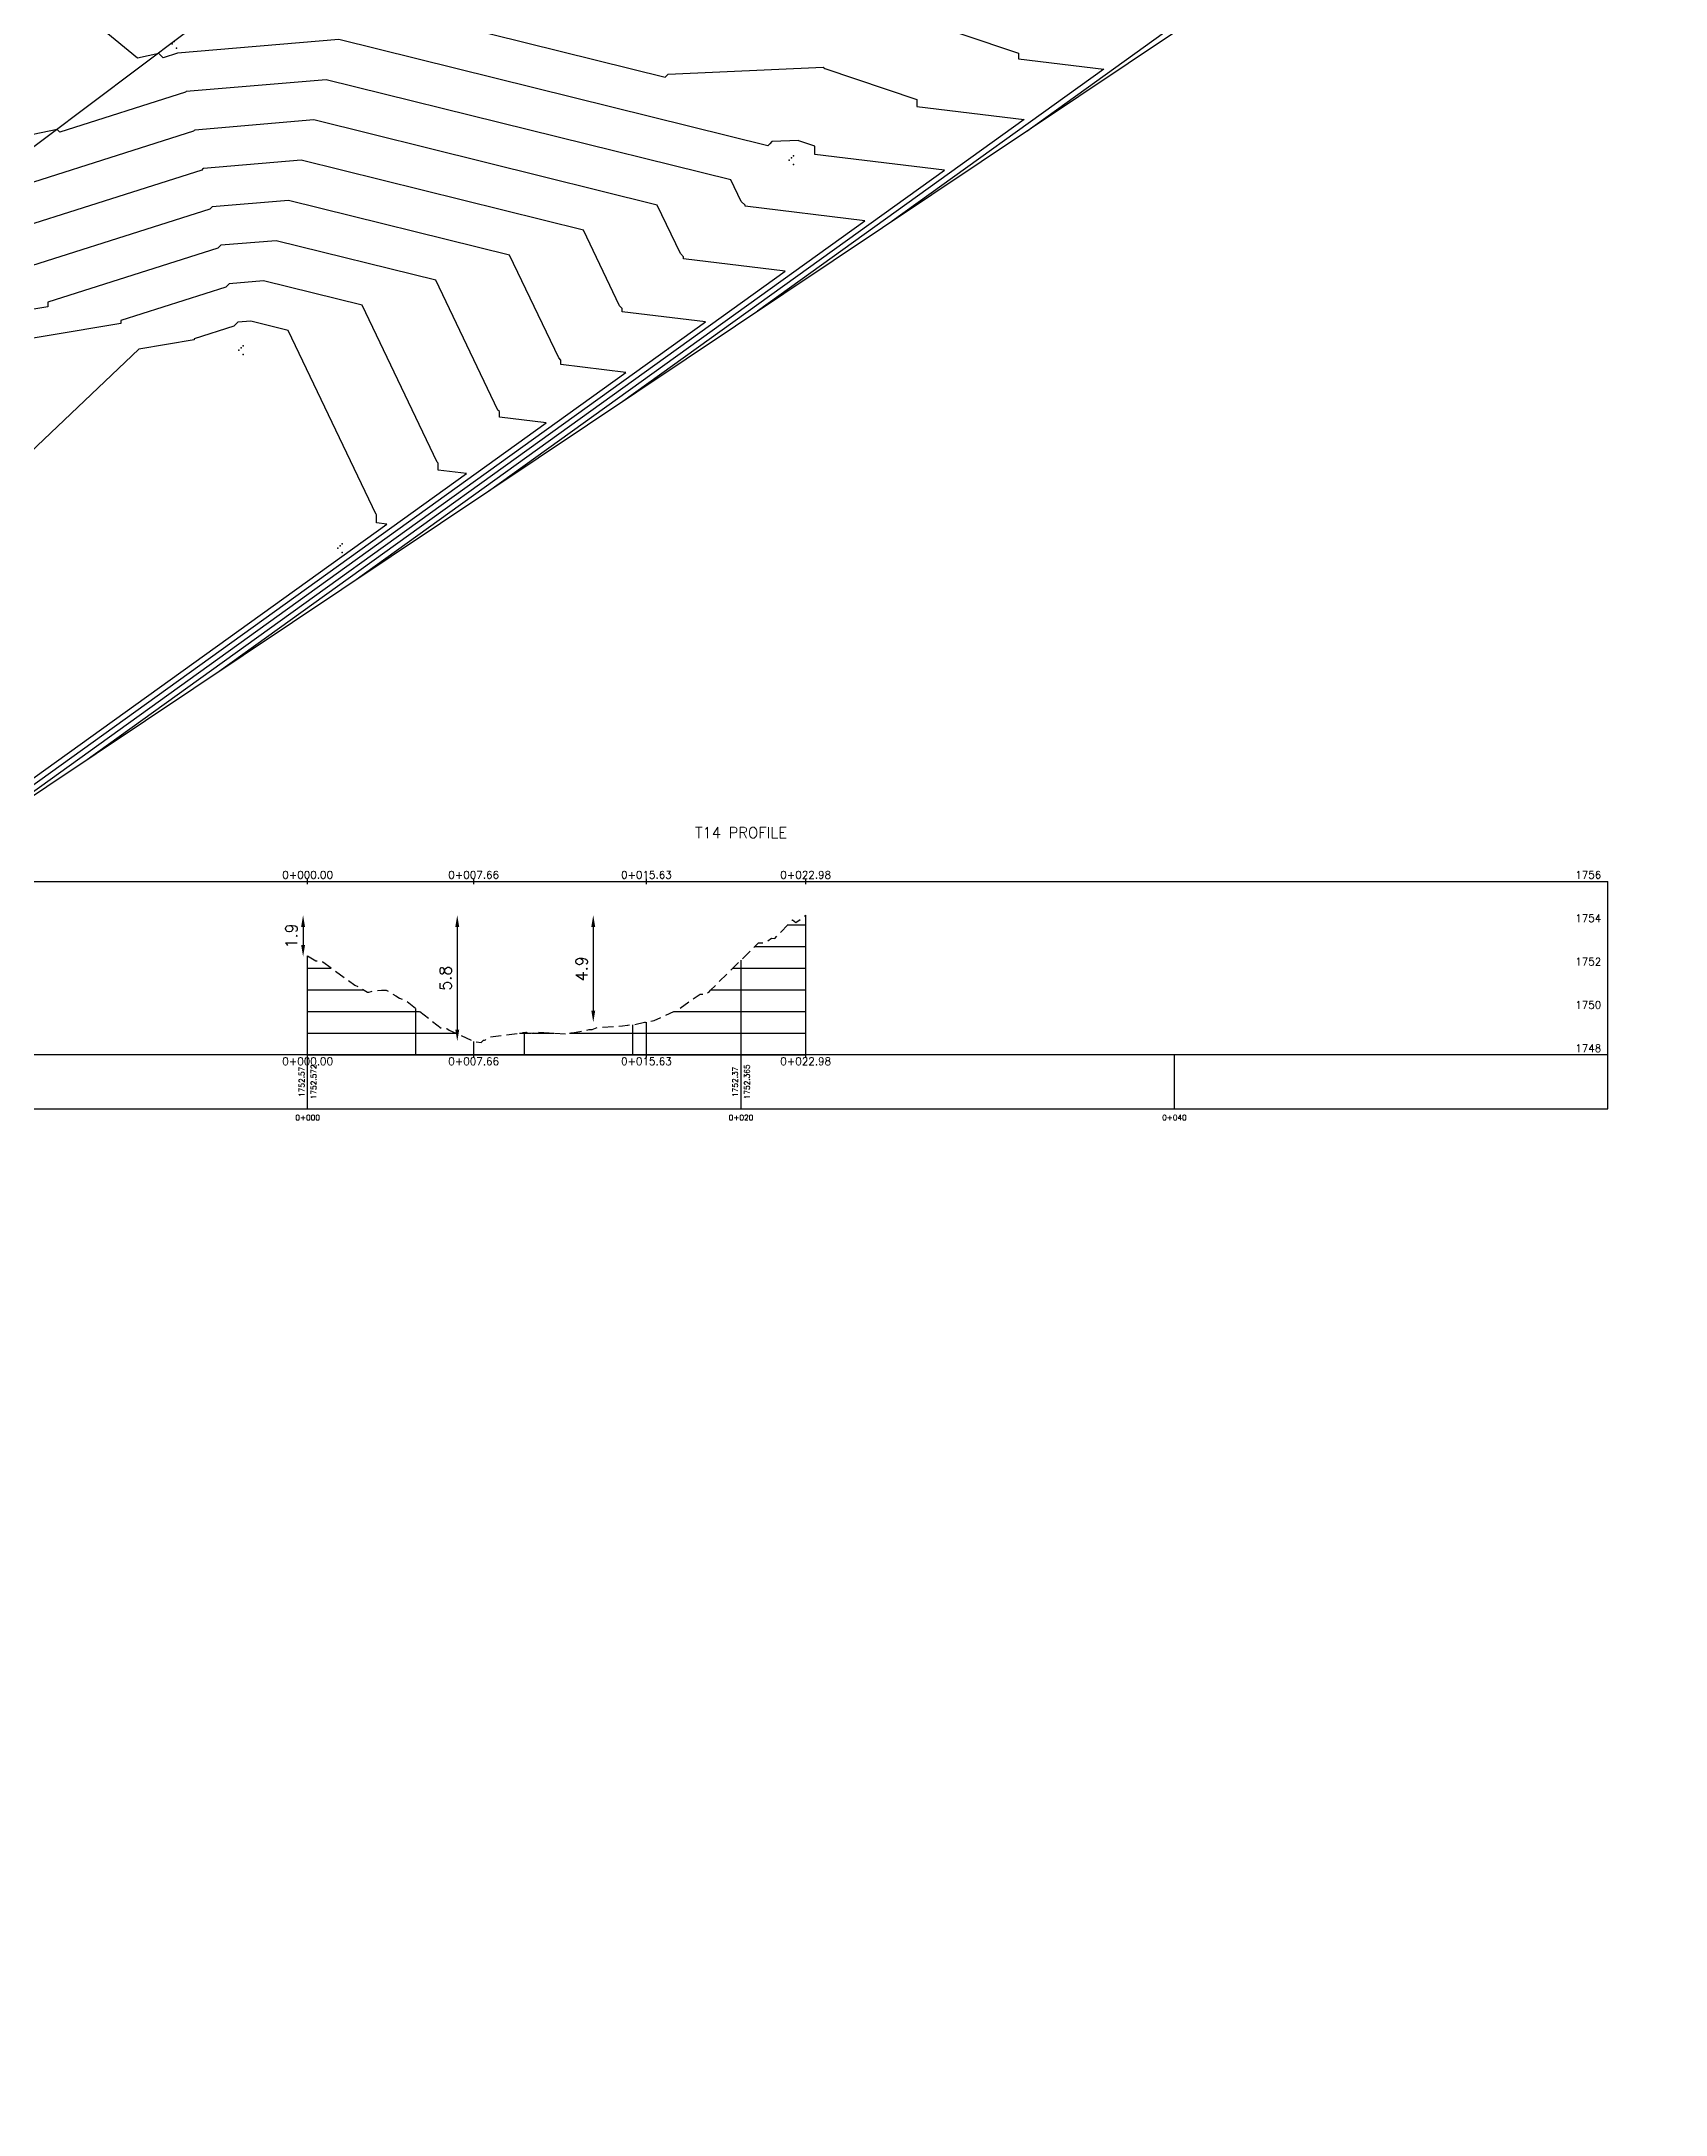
# Model space of a CAD drawing. Header units: metres. Extents: x 419582 to 423558, y 4805372 to 4807539.
# Drawn here: x 422514 to 422589, y 4806945.4 to 4807041.1 of the extents above; entities that cross this region are included whole.
import ezdxf

# ---------------------------------------------------------------- set-up
doc = ezdxf.new("R2010")
doc.units = ezdxf.units.M
doc.linetypes.add('DASHED', pattern=[0.75, 0.5, -0.25])
for name, color, linetype in [('C-ROAD-PROF', 1, 'DASHED'), ('C-ROAD-PROF-GRID-GEOM', 5, 'Continuous'), ('C-ROAD-PROF-GRID-MAJR', 8, 'Continuous'), ('C-ROAD-PROF-GRID-MINR', 8, 'Continuous'), ('C-ROAD-PROF-TEXT', 11, 'Continuous'), ('C-ROAD-PROF-TICK', 7, 'Continuous'), ('C-ROAD-PROF-TITL', 11, 'Continuous'), ('C-ROAD-PROF-TTLB', 5, 'Continuous'), ('C-TINN', 4, 'Continuous'), ('C-TINN-BNDY', 110, 'Continuous'), ('C-TOPO-MAJR', 9, 'Continuous'), ('C-TOPO-MINR', 8, 'Continuous')]:
    doc.layers.add(name, color=color, linetype=linetype)
doc.styles.get("Standard").update_dxf_attribs({"font": 'simplex.shx'})
doc.dimstyles.new('TFO75', dxfattribs={"dimscale": 3, "dimtxt": 0.18, "dimasz": 0.18, "dimexe": 0.18, "dimexo": 0.0625, "dimgap": 0.09, "dimtad": 1, "dimdec": 1, "dimzin": 0, "dimdsep": 46, "dimtxsty": 'Standard', "dimcen": 0.09, "dimse1": 1, "dimse2": 1, "dimclrd": 3, "dimclre": 3, "dimclrt": 1, "dimadec": 4, "dimazin": 0, "dimtfac": 1, "dimtdec": 1, "dimtmove": 0, "dimatfit": 3, "dimfxl": 1, "dimtolj": 1, "dimtzin": 0, "dimarcsym": 0})

# ---------------------------------------------------------------- blocks, each defined once
blk = doc.blocks.new('*D32')
at = {"color": 3, "lineweight": -2, "transparency": 16777216}
blk.add_line((422539.516, 4807000.21), (422539.516, 4806996.347), dxfattribs=at)
at = {"color": 3, "transparency": 16777216}
for points in [[(422539.426, 4807000.21), (422539.606, 4807000.21), (422539.516, 4807000.75)], [(422539.426, 4806996.347), (422539.606, 4806996.347), (422539.516, 4806995.807)]]:
    blk.add_solid(points, dxfattribs=at)
at = {"layer": 'Defpoints', "color": 0, "transparency": 16777216}
for p in [(422546.735, 4807000.75), (422539.516, 4806995.807), (422541.969, 4806995.807)]:
    blk.add_point(p, dxfattribs=at)
at = {"color": 1, "transparency": 16777216, "insert": (422538.976, 4806998.278), "char_height": 0.54, "attachment_point": 5, "rotation": 90}
blk.add_mtext('\\A1;4.9', dxfattribs=at)
blk = doc.blocks.new('*D33')
at = {"color": 3, "lineweight": -2, "transparency": 16777216}
blk.add_line((422533.24, 4807000.21), (422533.24, 4806995.468), dxfattribs=at)
at = {"color": 3, "transparency": 16777216}
for points in [[(422533.15, 4807000.21), (422533.33, 4807000.21), (422533.24, 4807000.75)], [(422533.15, 4806995.468), (422533.33, 4806995.468), (422533.24, 4806994.928)]]:
    blk.add_solid(points, dxfattribs=at)
at = {"layer": 'Defpoints', "color": 0, "transparency": 16777216}
for p in [(422546.735, 4807000.75), (422533.24, 4806994.928), (422533.998, 4806994.928)]:
    blk.add_point(p, dxfattribs=at)
at = {"color": 1, "transparency": 16777216, "insert": (422532.7, 4806997.839), "char_height": 0.54, "attachment_point": 5, "rotation": 90}
blk.add_mtext('\\A1;5.8', dxfattribs=at)
blk = doc.blocks.new('*D34')
at = {"color": 3, "lineweight": -2, "transparency": 16777216}
blk.add_line((422526.125, 4807000.21), (422526.125, 4806999.372), dxfattribs=at)
at = {"color": 3, "transparency": 16777216}
for points in [[(422526.035, 4807000.21), (422526.215, 4807000.21), (422526.125, 4807000.75)], [(422526.035, 4806999.372), (422526.215, 4806999.372), (422526.125, 4806998.832)]]:
    blk.add_solid(points, dxfattribs=at)
at = {"layer": 'Defpoints', "color": 0, "transparency": 16777216}
for p in [(422546.735, 4807000.75), (422526.125, 4806998.832), (422526.335, 4806998.832)]:
    blk.add_point(p, dxfattribs=at)
at = {"color": 1, "transparency": 16777216, "insert": (422525.585, 4806999.791), "char_height": 0.54, "attachment_point": 5, "rotation": 90}
blk.add_mtext('\\A1;1.9', dxfattribs=at)

msp = doc.modelspace()

# ---------------------------------------------------------------- linework, layer by layer
at = {"color": 31, "lineweight": 30, "true_color": 0xffbd7a, "elevation": 1718.013}
msp.add_lwpolyline([(423449.834, 4807399.592), (423130.593, 4807500.114), (421950.92, 4806612.998), (421795.045, 4806430.988), (421305.015, 4806147.038), (421305.015, 4806147.038), (420630.083, 4805770.97), (419765.157, 4805549.54), (419617.356, 4805580.088)], dxfattribs=at)
at = {"layer": 'C-ROAD-PROF', "color": 1, "linetype": 'DASHED', "lineweight": -3, "flags": 128}
msp.add_lwpolyline([(422526.335, 4806998.881), (422526.708, 4806998.645), (422526.891, 4806998.655), (422527.029, 4806998.599), (422528.505, 4806997.522), (422528.646, 4806997.464), (422529.103, 4806997.199), (422529.154, 4806997.199), (422529.269, 4806997.235), (422529.365, 4806997.266), (422529.75, 4806997.286), (422529.953, 4806997.29), (422530.407, 4806997.026), (422530.579, 4806996.913), (422530.868, 4806996.8), (422532.492, 4806995.536), (422532.751, 4806995.518), (422532.86, 4806995.451), (422533.998, 4806994.928), (422534.339, 4806994.873), (422534.444, 4806994.982), (422534.489, 4806994.987), (422534.535, 4806994.992), (422534.717, 4806995.129), (422536.32, 4806995.337), (422536.403, 4806995.347), (422536.413, 4806995.348), (422536.491, 4806995.299), (422536.579, 4806995.299), (422536.655, 4806995.299), (422536.872, 4806995.357), (422536.893, 4806995.358), (422536.915, 4806995.36), (422538.244, 4806995.273), (422538.431, 4806995.312), (422538.494, 4806995.318), (422538.559, 4806995.324), (422539.332, 4806995.472), (422539.429, 4806995.477), (422539.45, 4806995.478), (422539.473, 4806995.48), (422539.709, 4806995.572), (422540.86, 4806995.645), (422541.095, 4806995.678), (422541.106, 4806995.679), (422541.118, 4806995.68), (422541.324, 4806995.687), (422541.886, 4806995.811), (422541.969, 4806995.807), (422542.034, 4806995.839), (422542.334, 4806995.884), (422543.234, 4806996.309), (422543.327, 4806996.309), (422544.168, 4806996.924), (422544.356, 4806997.042), (422544.447, 4806997.099), (422544.642, 4806997.099), (422544.702, 4806997.099), (422544.741, 4806997.101), (422544.841, 4806997.202), (422544.873, 4806997.233), (422544.931, 4806997.29), (422547.144, 4806999.473), (422547.326, 4806999.471), (422547.436, 4806999.474), (422547.745, 4806999.691), (422547.891, 4806999.681), (422548.714, 4807000.534), (422548.869, 4807000.406), (422549.32, 4807000.75)], dxfattribs=at)
at = {"layer": 'C-ROAD-PROF-GRID-GEOM', "color": 5, "linetype": 'Continuous', "lineweight": -3}
for p, q in [((422549.32, 4806994.309), (422549.32, 4807000.75)), ((422526.335, 4806994.309), (422526.335, 4806998.881)), ((422541.969, 4806994.309), (422541.969, 4806995.807)), ((422533.998, 4806994.309), (422533.998, 4806994.928))]:
    msp.add_line(p, q, dxfattribs=at)
at = {"layer": 'C-ROAD-PROF-GRID-MAJR', "color": 8, "linetype": 'Continuous', "lineweight": -3}
for p, q in [((422548.496, 4807000.309), (422549.32, 4807000.309)), ((422526.335, 4806994.309), (422526.335, 4806998.881)), ((422526.335, 4806998.309), (422527.427, 4806998.309)), ((422545.964, 4806998.309), (422549.32, 4806998.309)), ((422546.335, 4806994.309), (422546.335, 4806998.674)), ((422526.335, 4806996.309), (422531.499, 4806996.309)), ((422543.234, 4806996.309), (422549.32, 4806996.309)), ((422526.335, 4806994.309), (422549.32, 4806994.309))]:
    msp.add_line(p, q, dxfattribs=at)
at = {"layer": 'C-ROAD-PROF-GRID-MINR', "color": 8, "linetype": 'Continuous', "lineweight": -3}
for p, q in [((422546.978, 4806999.309), (422549.32, 4806999.309)), ((422526.335, 4806997.309), (422528.913, 4806997.309)), ((422544.95, 4806997.309), (422549.32, 4806997.309)), ((422531.335, 4806994.309), (422531.335, 4806996.437)), ((422526.335, 4806995.309), (422533.169, 4806995.309)), ((422536.107, 4806995.309), (422536.475, 4806995.309)), ((422536.335, 4806994.309), (422536.335, 4806995.339)), ((422536.692, 4806995.309), (422537.689, 4806995.309)), ((422538.415, 4806995.309), (422549.32, 4806995.309)), ((422541.335, 4806994.309), (422541.335, 4806995.69))]:
    msp.add_line(p, q, dxfattribs=at)
at = {"layer": 'C-ROAD-PROF-TEXT', "color": 11, "linetype": 'Continuous', "lineweight": -3}
for p, q in [((422526.335, 4807002.184), (422526.335, 4807002.434)), ((422533.998, 4807002.184), (422533.998, 4807002.434)), ((422541.969, 4807002.184), (422541.969, 4807002.434)), ((422549.32, 4807002.184), (422549.32, 4807002.434)), ((422526.335, 4806994.184), (422526.335, 4806994.434)), ((422533.998, 4806994.184), (422533.998, 4806994.434)), ((422541.969, 4806994.184), (422541.969, 4806994.434)), ((422549.32, 4806994.184), (422549.32, 4806994.434))]:
    msp.add_line(p, q, dxfattribs=at)
at = {"layer": 'C-ROAD-PROF-TICK', "color": 7, "linetype": 'Continuous', "lineweight": -3}
for p, q in [((422526.335, 4806991.809), (422526.335, 4806994.309)), ((422546.335, 4806991.809), (422546.335, 4806994.309)), ((422566.335, 4806991.809), (422566.335, 4806994.309))]:
    msp.add_line(p, q, dxfattribs=at)
at = {"layer": 'C-ROAD-PROF-TTLB', "color": 5, "linetype": 'Continuous', "lineweight": -3}
for p in [(422506.335, 4807002.309), (422586.335, 4806994.309)]:
    msp.add_line(p, (422586.335, 4807002.309), dxfattribs=at)
msp.add_3dface([(422506.335, 4806991.809), (422586.335, 4806991.809), (422586.335, 4806994.309), (422506.335, 4806994.309)], dxfattribs=at)
at = {"layer": 'C-TINN', "color": 4, "linetype": 'Continuous', "lineweight": -3}
for p in [(422520.08, 4807040.96, 1746.87), (422520.18, 4807041.06, 1746.87), (422520.28, 4807040.76, 1746.87), (422548.56, 4807035.59, 1747.21), (422548.66, 4807035.69, 1747.21), (422548.76, 4807035.79, 1747.21), (422548.76, 4807035.39, 1747.21), (422523.16, 4807026.83, 1754.61), (422523.26, 4807026.93, 1754.61), (422523.36, 4807027.03, 1754.61), (422523.36, 4807026.63, 1754.61), (422527.73, 4807017.69, 1754.56), (422527.83, 4807017.79, 1754.56), (422527.93, 4807017.89, 1754.56), (422527.93, 4807017.49, 1754.56)]:
    msp.add_point(p, dxfattribs=at)
at = {"layer": 'C-TINN-BNDY', "color": 110, "linetype": 'Continuous', "lineweight": -3, "flags": 128}
msp.add_lwpolyline([(422724.87, 4807165.92), (422697.08, 4807146.67), (422577.28, 4807048.8), (422494.93, 4806993.73), (422433.35, 4806948.24), (422390.21, 4806913.55), (422303.24, 4806847.72), (422229.68, 4806793.83), (422213.19, 4806781.58), (422179.34, 4806755.48), (422143.63, 4806726.94), (422090.94, 4806686.36), (421935.65, 4806537.41), (421807.76, 4806419.27), (421798.23, 4806410.98), (421750.84, 4806385.06), (421712.43, 4806364.25), (421678.37, 4806344.94), (421648.74, 4806328.11), (421541.25, 4806258.62), (421434.62, 4806175.52), (421305.47, 4806115.01), (421187.67, 4806058.56)], dxfattribs=at)
at = {"layer": 'C-TOPO-MAJR', "color": 9, "linetype": 'Continuous', "lineweight": -3, "flags": 128}
for points, elevation in [([(422551.383, 4807043.146), (422559.144, 4807040.527), (422559.144, 4807040.272), (422563.085, 4807039.794), (422553.308, 4807032.769)], 1745), ([(422522.256, 4807012.004), (422544.699, 4807028.129), (422540.853, 4807028.595), (422540.853, 4807028.747), (422540.729, 4807028.871), (422539.059, 4807032.363), (422526.035, 4807035.587), (422521.526, 4807035.208), (422521.485, 4807035.167), (422521.445, 4807035.127), (422507.582, 4807030.722)], 1750)]:
    msp.add_lwpolyline(points, dxfattribs=dict(at, elevation=elevation))
at = {"layer": 'C-TOPO-MINR', "color": 8, "linetype": 'Continuous', "lineweight": -3, "flags": 128}
for points, elevation in [([(422528.356, 4807043.012), (422542.842, 4807039.426), (422542.911, 4807039.495), (422542.98, 4807039.564), (422550.128, 4807039.886), (422550.196, 4807039.818), (422554.445, 4807038.383), (422554.445, 4807038.063), (422559.408, 4807037.461), (422547.097, 4807028.616)], 1746), ([(422540.887, 4807024.463), (422555.731, 4807035.128), (422549.747, 4807035.854), (422549.747, 4807036.24), (422549.009, 4807036.489), (422548.997, 4807036.501), (422547.757, 4807036.445), (422547.662, 4807036.35), (422547.568, 4807036.256), (422527.776, 4807041.156), (422520.332, 4807040.529), (422520.33, 4807040.528), (422520.328, 4807040.526), (422519.661, 4807040.314), (422519.47, 4807040.505), (422518.476, 4807040.298), (422515.658, 4807042.619)], 1747), ([(422559.518, 4807036.922), (422566.763, 4807042.127)], 1744), ([(422534.677, 4807020.31), (422552.053, 4807032.795), (422546.521, 4807033.466), (422546.521, 4807033.509), (422546.343, 4807033.688), (422545.87, 4807034.676), (422527.195, 4807039.3), (422520.73, 4807038.755), (422520.715, 4807038.741), (422520.7, 4807038.726), (422514.903, 4807036.884), (422514.782, 4807037.005), (422506.136, 4807035.202)], 1748), ([(422528.466, 4807016.157), (422548.376, 4807030.462), (422543.687, 4807031.031), (422543.687, 4807031.128), (422543.536, 4807031.279), (422542.464, 4807033.519), (422526.615, 4807037.444), (422521.128, 4807036.982), (422521.1, 4807036.954), (422521.073, 4807036.927), (422510.144, 4807033.454)], 1749), ([(422516.045, 4807007.851), (422541.021, 4807025.796), (422538.019, 4807026.16), (422538.019, 4807026.366), (422537.922, 4807026.463), (422535.654, 4807031.206), (422525.455, 4807033.731), (422521.923, 4807033.434), (422521.87, 4807033.38), (422521.817, 4807033.327), (422510.961, 4807029.878)], 1751), ([(422509.835, 4807003.697), (422537.344, 4807023.463), (422535.185, 4807023.725), (422535.185, 4807023.985), (422535.115, 4807024.055), (422532.248, 4807030.049), (422524.874, 4807031.875), (422522.321, 4807031.66), (422522.255, 4807031.594), (422522.189, 4807031.527), (422514.341, 4807029.034), (422514.341, 4807028.82), (422504.532, 4807027.173)], 1752), ([(422503.625, 4806999.544), (422533.667, 4807021.13), (422532.351, 4807021.289), (422532.351, 4807021.604), (422532.309, 4807021.647), (422528.843, 4807028.892), (422524.294, 4807030.019), (422522.719, 4807029.886), (422522.64, 4807029.807), (422522.561, 4807029.728), (422517.72, 4807028.189), (422517.72, 4807028.057), (422510.988, 4807026.927)], 1753), ([(422497.414, 4806995.391), (422529.989, 4807018.797), (422529.517, 4807018.854), (422529.517, 4807019.223), (422529.502, 4807019.239), (422525.437, 4807027.736), (422523.714, 4807028.162), (422523.117, 4807028.112), (422523.025, 4807028.02), (422522.933, 4807027.928), (422521.099, 4807027.345), (422521.099, 4807027.295), (422518.548, 4807026.867), (422506.306, 4807015.262)], 1754)]:
    msp.add_lwpolyline(points, dxfattribs=dict(at, elevation=elevation))

# ---------------------------------------------------------------- texts
at = {"layer": 'C-ROAD-PROF-TEXT', "color": 11, "linetype": 'Continuous', "lineweight": -3}
for s, insert, char_height, attachment_point in [('0+000.00', (422526.335, 4807002.434), 0.35, 8), ('0+007.66', (422533.998, 4807002.434), 0.35, 8), ('0+015.63', (422541.969, 4807002.434), 0.35, 8), ('0+022.98', (422549.32, 4807002.434), 0.35, 8), ('{\\C256;1756}', (422584.835, 4807002.609), 0.35, 4), ('{\\C256;1754}', (422584.835, 4807000.609), 0.35, 4), ('{\\C256;1752}', (422584.835, 4806998.609), 0.35, 4), ('{\\C256;1750}', (422584.835, 4806996.609), 0.35, 4), ('0+000.00', (422526.335, 4806994.184), 0.35, 2), ('0+007.66', (422533.998, 4806994.184), 0.35, 2), ('0+015.63', (422541.969, 4806994.184), 0.35, 2), ('0+022.98', (422549.32, 4806994.184), 0.35, 2), ('{\\C256;1748}', (422584.835, 4806994.609), 0.35, 4), ('0+000', (422526.335, 4806991.534), 0.25, 2), ('0+020', (422546.335, 4806991.534), 0.25, 2), ('0+040', (422566.335, 4806991.534), 0.25, 2)]:
    msp.add_mtext(s, dxfattribs=dict(at, insert=insert, char_height=char_height, attachment_point=attachment_point))
at = {"layer": 'C-ROAD-PROF-TEXT', "color": 11, "linetype": 'Continuous', "lineweight": -3, "char_height": 0.25, "rotation": 90}
for s, insert, attachment_point in [('1752.57', (422526.185, 4806993.059), 8), ('1752.572', (422526.485, 4806993.059), 2), ('1752.37', (422546.185, 4806993.059), 8), ('1752.365', (422546.485, 4806993.059), 2)]:
    msp.add_mtext(s, dxfattribs=dict(at, insert=insert, attachment_point=attachment_point))
at = {"layer": 'C-ROAD-PROF-TITL', "color": 11, "linetype": 'Continuous', "lineweight": -3, "insert": (422546.335, 4807004.309), "char_height": 0.5, "attachment_point": 8}
msp.add_mtext('T14 PROFILE', dxfattribs=at)

# ---------------------------------------------------------------- dimensions: what is measured, and where the dimension line sits
for base, p2, picture, middle in [((422526.125, 4806998.832), (422526.335, 4806998.832), '*D34', (422525.585, 4806999.791)), ((422533.24, 4806994.928), (422533.998, 4806994.928), '*D33', (422532.7, 4806997.839)), ((422539.516, 4806995.807), (422541.969, 4806995.807), '*D32', (422538.976, 4806998.278))]:
    dim = msp.add_linear_dim(base=base, p1=(422546.735, 4807000.75), p2=p2, angle=90, dimstyle='TFO75')
    dim.commit()
    dim.dimension.update_dxf_attribs({"geometry": picture, "text_midpoint": middle})

doc.saveas('drawing.dxf')
